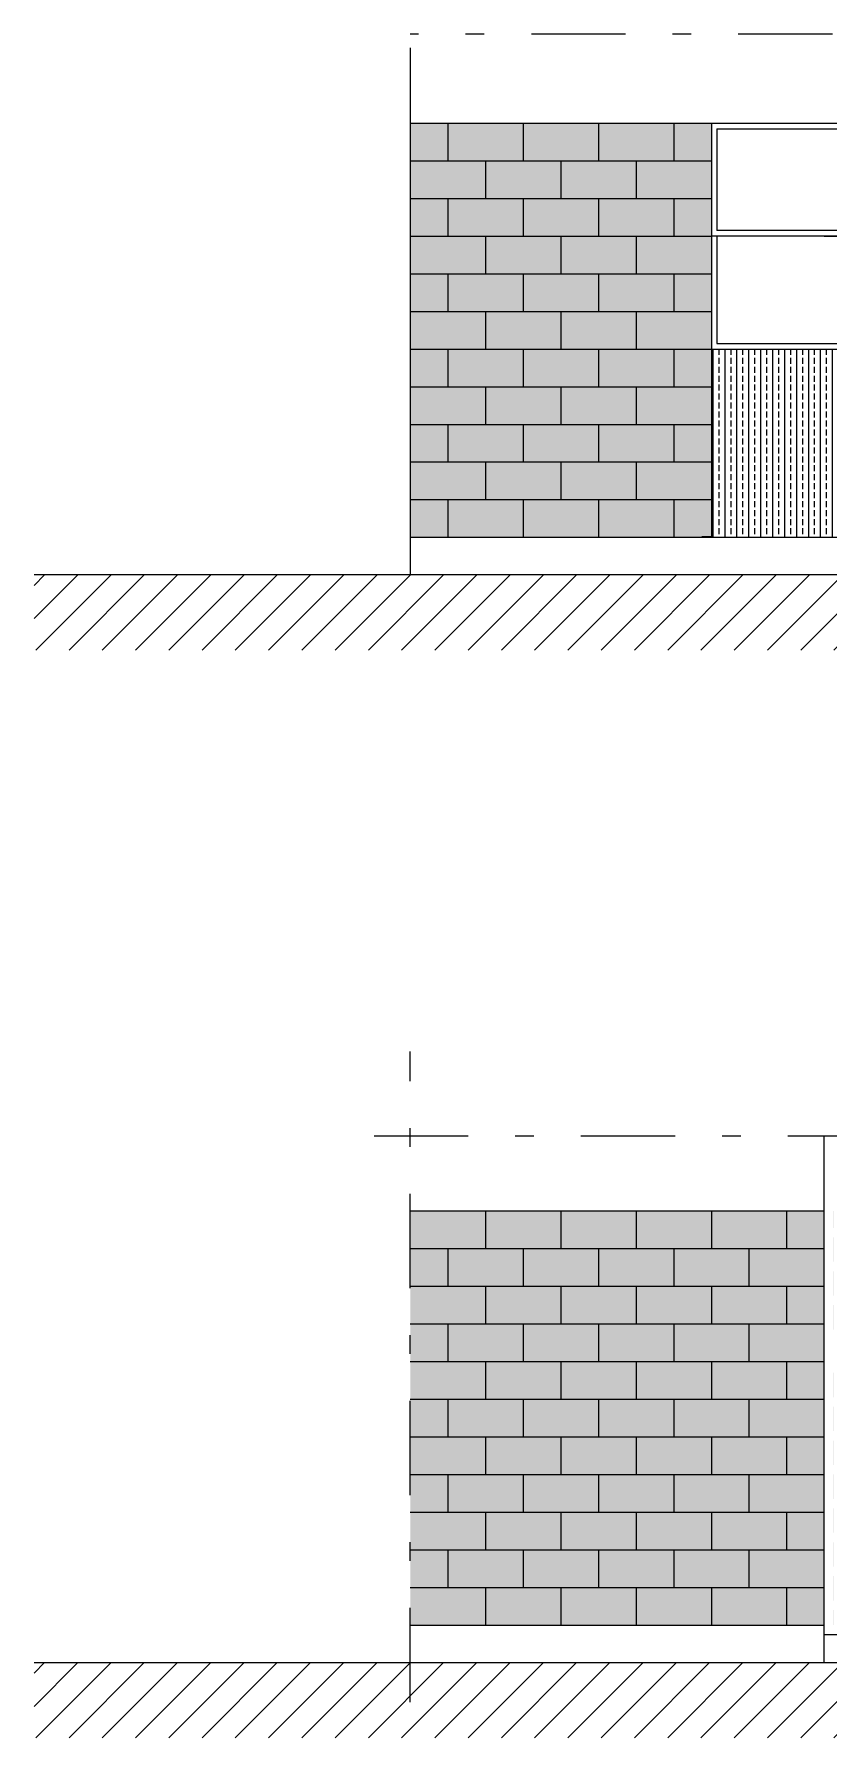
# Model space of a CAD drawing. Header units: metres. Extents: x 60.2 to 106, y 8.7 to 62.9.
# Drawn here: x 70.93 to 75.16, y 53.53 to 62.58 of the extents above; entities that cross this region are included whole.
import ezdxf

# ---------------------------------------------------------------- set-up
doc = ezdxf.new("R2010")
doc.units = ezdxf.units.M
doc.header["$LTSCALE"] = 5
doc.header["$MEASUREMENT"] = 0
doc.linetypes.add('DASHDOT', pattern=[1, 0.5, -0.25, 0, -0.25])
for name, color, linetype, lineweight in [('A-ANNO-SCRN', 30, 'Continuous', 9), ('A-ELEV-MBE1', 7, 'Continuous', 25), ('A-ELEV-PATT', 8, 'Continuous', 18), ('A-WALL-FULL-EXTR', 7, 'Continuous', 35)]:
    doc.layers.add(name, color=color, linetype=linetype, lineweight=lineweight)

msp = doc.modelspace()

# ---------------------------------------------------------------- hatches: boundary and pattern name
at = {"layer": 'A-ANNO-SCRN'}
h = msp.add_hatch(dxfattribs=at)
h.set_pattern_fill('ANSI31', color=0)
h.set_pattern_definition([(45, (-23.21072, 10.23377), (-0.08838835, 0.08838835), [])])
h.paths.add_polyline_path([(84.6811, 59.3066), (84.6811, 59.7066), (70.9311, 59.7066), (70.9311, 59.3066)])
h = msp.add_hatch(dxfattribs=at)
h.set_pattern_fill('ANSI31', color=0)
h.set_pattern_definition([(45, (-23.21072, 4.45386), (-0.08838835, 0.08838835), [])])
h.paths.add_polyline_path([(70.9311, 53.5267), (70.9311, 53.9267), (84.6811, 53.9267), (84.6811, 53.5267)])
at = {"layer": 'A-ELEV-PATT'}
h = msp.add_hatch(dxfattribs=at)
h.set_pattern_fill('DOTS', color=256, scale=0.025, angle=180, style=0)
h.set_pattern_definition([(360, (39.13785, -200.394645), (0.01984375, 0.0396875), [0, -0.0396875])])
h.paths.add_polyline_path([(75.3311, 62.1066), (76.2811, 62.1066), (76.2811, 59.9066), (75.3311, 59.9066)])
h.paths.add_polyline_path([(72.9311, 62.1066), (74.5311, 62.1066), (74.5311, 59.9066), (72.9311, 59.9066)])
h = msp.add_hatch(dxfattribs=at)
h.set_pattern_fill('BRASS', color=256, scale=0.01, angle=270, style=0)
h.set_pattern_definition([(90, (54.53785, -200.394645), (-0.0635, 2e-17), []), (90, (54.5061, -200.394645), (-0.0635, 2e-17), [0.03175, -0.015875])])
h.paths.add_polyline_path([(74.5311, 60.9066), (75.3311, 60.9066), (75.3311, 59.9066), (74.5311, 59.9066)])
h = msp.add_hatch(dxfattribs=at)
h.set_pattern_fill('DOTS,_O', color=256, scale=0.025, angle=450)
h.set_pattern_definition([(90, (106.874382, 341.13224), (-0.0396875, 0.01984375), [0, -0.0396875])])
h.paths.add_polyline_path([(75.1311, 56.3267), (72.9311, 56.3267), (72.9311, 54.1267), (75.1311, 54.1267)])
h.paths.add_polyline_path([(77.7311, 56.3267), (76.1311, 56.3267), (76.1311, 54.1267), (77.7311, 54.1267)])
h.paths.add_polyline_path([(75.9524, 56.0567), (75.9524, 56.1267), (75.9311, 56.1267), (75.9311, 56.0567)])
h.paths.add_polyline_path([(75.1824, 56.2367), (75.1824, 56.3267), (75.1811, 56.3267), (75.1811, 56.2367)])
h.paths.add_polyline_path([(75.1824, 56.0567), (75.1824, 56.1867), (75.1811, 56.1867), (75.1811, 56.0567)])
h.paths.add_polyline_path([(75.1824, 55.8767), (75.1824, 56.0067), (75.1811, 56.0067), (75.1811, 55.8767)])
h.paths.add_polyline_path([(75.9824, 56.3267), (75.9824, 56.2367), (76.0811, 56.2367), (76.0811, 56.3267)])
h.paths.add_polyline_path([(75.9824, 56.1867), (75.9824, 56.0567), (76.0811, 56.0567), (76.0811, 56.1867)])
h.paths.add_polyline_path([(75.1824, 55.6967), (75.1824, 55.8267), (75.1811, 55.8267), (75.1811, 55.6967)])
h.paths.add_polyline_path([(75.9524, 55.9267), (75.9524, 56.0067), (75.9311, 56.0067), (75.9311, 55.9267)])
h.paths.add_polyline_path([(75.9824, 56.0067), (75.9824, 55.8767), (76.0811, 55.8767), (76.0811, 56.0067)])
h.paths.add_polyline_path([(75.1824, 55.3367), (75.1824, 55.4667), (75.1811, 55.4667), (75.1811, 55.3367)])
h.paths.add_polyline_path([(75.9824, 55.4667), (75.9824, 55.3367), (76.0811, 55.3367), (76.0811, 55.4667)])
h.paths.add_polyline_path([(75.9824, 55.8267), (75.9824, 55.6967), (76.0811, 55.6967), (76.0811, 55.8267)])
h.paths.add_polyline_path([(75.9524, 55.1567), (75.9524, 55.2867), (75.9311, 55.2867), (75.9311, 55.1567)])
h.paths.add_polyline_path([(75.1824, 55.1567), (75.1824, 55.2867), (75.1811, 55.2867), (75.1811, 55.1567)])
h.paths.add_polyline_path([(75.1824, 54.9767), (75.1824, 55.1067), (75.1811, 55.1067), (75.1811, 54.9767)])
h.paths.add_polyline_path([(75.9824, 55.1067), (75.9824, 54.9767), (76.0811, 54.9767), (76.0811, 55.1067)])
h.paths.add_polyline_path([(75.9824, 55.2867), (75.9824, 55.1567), (76.0811, 55.1567), (76.0811, 55.2867)])
h.paths.add_polyline_path([(75.1824, 54.7967), (75.1824, 54.9267), (75.1811, 54.9267), (75.1811, 54.7967)])
h.paths.add_polyline_path([(75.9824, 54.9267), (75.9824, 54.7967), (76.0811, 54.7967), (76.0811, 54.9267)])
h.paths.add_polyline_path([(75.1824, 54.2567), (75.1824, 54.3867), (75.1811, 54.3867), (75.1811, 54.2567)])
h.paths.add_polyline_path([(75.9824, 54.3867), (75.9824, 54.2567), (76.0811, 54.2567), (76.0811, 54.3867)])
h.paths.add_polyline_path([(75.9824, 54.2067), (75.9824, 54.1267), (76.0811, 54.1267), (76.0811, 54.2067)])
h.paths.add_polyline_path([(75.9824, 54.5667), (75.9824, 54.4367), (76.0811, 54.4367), (76.0811, 54.5667)])
h.paths.add_polyline_path([(75.1824, 54.1267), (75.1824, 54.2067), (75.1811, 54.2067), (75.1811, 54.1267)])
h.paths.add_polyline_path([(75.1824, 54.4367), (75.1824, 54.5667), (75.1811, 54.5667), (75.1811, 54.4367)])
h.paths.add_polyline_path([(75.1824, 54.6167), (75.1824, 54.7467), (75.1811, 54.7467), (75.1811, 54.6167)])

# ---------------------------------------------------------------- linework, layer by layer
at = {"layer": 'A-ELEV-MBE1', "linetype": 'DASHDOT', "ltscale": 0.2}
for p, q in [((82.8743, 62.5803), (72.9311, 62.5803)), ((72.9311, 53.7171), (72.9311, 57.1746)), ((72.738, 56.7267), (82.6811, 56.7267))]:
    msp.add_line(p, q, dxfattribs=at)
at = {"layer": 'A-ELEV-MBE1'}
for p, q in [((72.9311, 62.5066), (72.9311, 59.7066)), ((72.9311, 62.1066), (80.5969, 62.1066)), ((73.1311, 62.1066), (73.1311, 61.9066)), ((73.5311, 62.1066), (73.5311, 61.9066)), ((73.9311, 62.1066), (73.9311, 61.9066)), ((74.3311, 62.1066), (74.3311, 61.9066)), ((74.5311, 62.1066), (74.5311, 59.9066)), ((74.5611, 62.0766), (75.3011, 62.0766)), ((74.5611, 62.0766), (74.5611, 61.5366)), ((72.9311, 61.9066), (74.5311, 61.9066)), ((73.3311, 61.9066), (73.3311, 61.7066)), ((73.7311, 61.9066), (73.7311, 61.7066)), ((74.1311, 61.9066), (74.1311, 61.7066)), ((72.9311, 61.7066), (74.5311, 61.7066)), ((73.1311, 61.7066), (73.1311, 61.5066)), ((73.5311, 61.7066), (73.5311, 61.5066)), ((73.9311, 61.7066), (73.9311, 61.5066)), ((74.3311, 61.7066), (74.3311, 61.5066)), ((72.9311, 61.5066), (74.5311, 61.5066)), ((73.3311, 61.5066), (73.3311, 61.3066)), ((73.7311, 61.5066), (73.7311, 61.3066)), ((74.1311, 61.5066), (74.1311, 61.3066)), ((74.5611, 61.5066), (74.5611, 60.9366)), ((75.1311, 61.5066), (76.2811, 61.5066)), ((72.9311, 61.3066), (74.5311, 61.3066)), ((73.1311, 61.3066), (73.1311, 61.1066)), ((73.5311, 61.3066), (73.5311, 61.1066)), ((73.9311, 61.3066), (73.9311, 61.1066)), ((74.3311, 61.3066), (74.3311, 61.1066)), ((72.9311, 61.1066), (74.5311, 61.1066)), ((73.3311, 61.1066), (73.3311, 60.9066)), ((73.7311, 61.1066), (73.7311, 60.9066)), ((74.1311, 61.1066), (74.1311, 60.9066)), ((74.5611, 60.9366), (75.3011, 60.9366)), ((72.9311, 60.9066), (74.5311, 60.9066)), ((73.1311, 60.9066), (73.1311, 60.7066)), ((73.5311, 60.9066), (73.5311, 60.7066)), ((73.9311, 60.9066), (73.9311, 60.7066)), ((74.3311, 60.9066), (74.3311, 60.7066)), ((74.5311, 60.9066), (75.3311, 60.9066)), ((72.9311, 60.7066), (74.5311, 60.7066)), ((73.3311, 60.7066), (73.3311, 60.5066)), ((73.7311, 60.7066), (73.7311, 60.5066)), ((74.1311, 60.7066), (74.1311, 60.5066)), ((72.9311, 60.5066), (74.5311, 60.5066)), ((73.1311, 60.5066), (73.1311, 60.3066)), ((73.5311, 60.5066), (73.5311, 60.3066)), ((73.9311, 60.5066), (73.9311, 60.3066)), ((74.3311, 60.5066), (74.3311, 60.3066)), ((72.9311, 60.3066), (74.5311, 60.3066)), ((73.3311, 60.3066), (73.3311, 60.1066)), ((73.7311, 60.3066), (73.7311, 60.1066)), ((74.1311, 60.3066), (74.1311, 60.1066)), ((72.9311, 60.1066), (74.5311, 60.1066)), ((73.1311, 60.1066), (73.1311, 59.9066)), ((73.5311, 60.1066), (73.5311, 59.9066)), ((73.9311, 60.1066), (73.9311, 59.9066)), ((74.3311, 60.1066), (74.3311, 59.9066)), ((72.9311, 59.9066), (79.3311, 59.9066)), ((84.6811, 59.7066), (70.9311, 59.7066)), ((72.9311, 56.3267), (75.1311, 56.3267)), ((73.3311, 56.3267), (73.3311, 56.1267)), ((73.7311, 56.3267), (73.7311, 56.1267)), ((74.1311, 56.3267), (74.1311, 56.1267)), ((74.5311, 56.3267), (74.5311, 56.1267)), ((74.9311, 56.3267), (74.9311, 56.1267)), ((72.9311, 56.1267), (73.0811, 56.1267)), ((73.0811, 56.1267), (75.1311, 56.1267)), ((73.1311, 56.1267), (73.1311, 55.9267)), ((73.5311, 56.1267), (73.5311, 55.9267)), ((73.9311, 56.1267), (73.9311, 55.9267)), ((74.3311, 56.1267), (74.3311, 55.9267)), ((74.7311, 56.1267), (74.7311, 55.9267)), ((72.9311, 55.9267), (73.0811, 55.9267)), ((73.0811, 55.9267), (75.1311, 55.9267)), ((73.3311, 55.9267), (73.3311, 55.7267)), ((73.7311, 55.9267), (73.7311, 55.7267)), ((74.1311, 55.9267), (74.1311, 55.7267)), ((74.5311, 55.9267), (74.5311, 55.7267)), ((74.9311, 55.9267), (74.9311, 55.7267)), ((72.9311, 55.7267), (73.0811, 55.7267)), ((73.0811, 55.7267), (75.1311, 55.7267)), ((73.1311, 55.7267), (73.1311, 55.5267)), ((73.5311, 55.7267), (73.5311, 55.5267)), ((73.9311, 55.7267), (73.9311, 55.5267)), ((74.3311, 55.7267), (74.3311, 55.5267)), ((74.7311, 55.7267), (74.7311, 55.5267)), ((72.9311, 55.5267), (73.0811, 55.5267)), ((73.0811, 55.5267), (75.1311, 55.5267)), ((73.3311, 55.5267), (73.3311, 55.3267)), ((73.7311, 55.5267), (73.7311, 55.3267)), ((74.1311, 55.5267), (74.1311, 55.3267)), ((74.5311, 55.5267), (74.5311, 55.3267)), ((74.9311, 55.5267), (74.9311, 55.3267)), ((72.9311, 55.3267), (73.0811, 55.3267)), ((73.0811, 55.3267), (75.1311, 55.3267)), ((73.1311, 55.3267), (73.1311, 55.1267)), ((73.5311, 55.3267), (73.5311, 55.1267)), ((73.9311, 55.3267), (73.9311, 55.1267)), ((74.3311, 55.3267), (74.3311, 55.1267)), ((74.7311, 55.3267), (74.7311, 55.1267)), ((72.9311, 55.1267), (73.0811, 55.1267)), ((73.0811, 55.1267), (75.1311, 55.1267)), ((73.3311, 55.1267), (73.3311, 54.9267)), ((73.7311, 55.1267), (73.7311, 54.9267)), ((74.1311, 55.1267), (74.1311, 54.9267)), ((74.5311, 55.1267), (74.5311, 54.9267)), ((74.9311, 55.1267), (74.9311, 54.9267)), ((72.9311, 54.9267), (73.0811, 54.9267)), ((73.0811, 54.9267), (75.1311, 54.9267)), ((73.1311, 54.9267), (73.1311, 54.7267)), ((73.5311, 54.9267), (73.5311, 54.7267)), ((73.9311, 54.9267), (73.9311, 54.7267)), ((74.3311, 54.9267), (74.3311, 54.7267)), ((74.7311, 54.9267), (74.7311, 54.7267)), ((72.9311, 54.7267), (73.0811, 54.7267)), ((73.0811, 54.7267), (75.1311, 54.7267)), ((73.3311, 54.7267), (73.3311, 54.5267)), ((73.7311, 54.7267), (73.7311, 54.5267)), ((74.1311, 54.7267), (74.1311, 54.5267)), ((74.5311, 54.7267), (74.5311, 54.5267)), ((74.9311, 54.7267), (74.9311, 54.5267)), ((72.9311, 54.5267), (73.0811, 54.5267)), ((73.0811, 54.5267), (75.1311, 54.5267)), ((73.1311, 54.5267), (73.1311, 54.3267)), ((73.5311, 54.5267), (73.5311, 54.3267)), ((73.9311, 54.5267), (73.9311, 54.3267)), ((74.3311, 54.5267), (74.3311, 54.3267)), ((74.7311, 54.5267), (74.7311, 54.3267)), ((72.9311, 54.3267), (73.0811, 54.3267)), ((73.0811, 54.3267), (75.1311, 54.3267)), ((73.3311, 54.3267), (73.3311, 54.1267)), ((73.7311, 54.3267), (73.7311, 54.1267)), ((74.1311, 54.3267), (74.1311, 54.1267)), ((74.5311, 54.3267), (74.5311, 54.1267)), ((74.9311, 54.3267), (74.9311, 54.1267)), ((72.9311, 54.1267), (75.1311, 54.1267)), ((75.1311, 54.0767), (76.1311, 54.0767)), ((70.9311, 53.9267), (84.6811, 53.9267))]:
    msp.add_line(p, q, dxfattribs=at)
for points in [[(75.3311, 61.5066), (74.5311, 61.5066)], [(75.3011, 61.5366), (74.5611, 61.5366)], [(75.1311, 53.9267), (75.1311, 56.7267)]]:
    msp.add_lwpolyline(points, dxfattribs=at)
at = {"layer": 'A-WALL-FULL-EXTR'}
msp.add_line((74.5311, 59.9066), (74.4811, 59.9066), dxfattribs=at)

doc.saveas('drawing.dxf')
